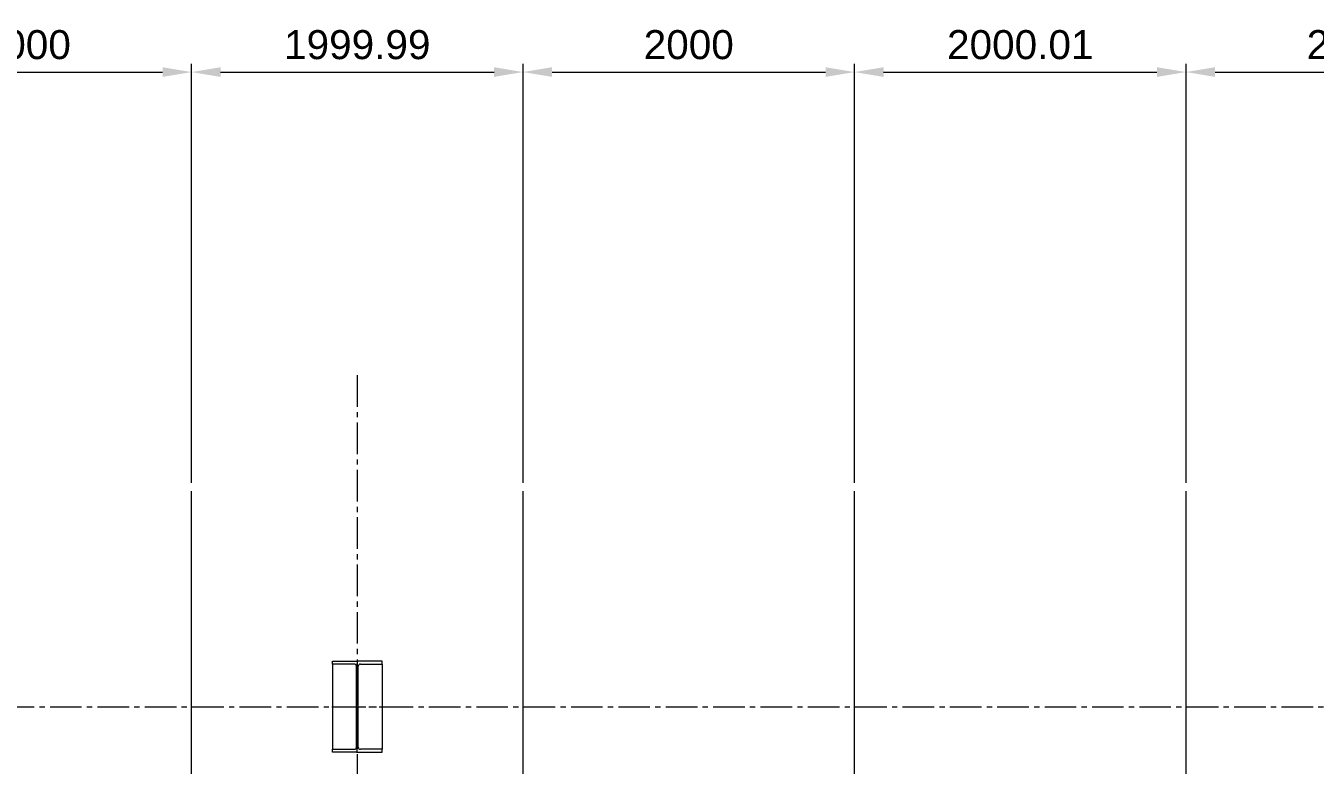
# Model space of a CAD drawing. Header units: millimetres. Extents: x 163705 to 1616509, y 81827 to 302547.
# Drawn here: x 1080985 to 1088765, y 149907 to 154367 of the extents above; entities that cross this region are included whole.
import ezdxf

# ---------------------------------------------------------------- set-up
doc = ezdxf.new("R2010")
doc.units = ezdxf.units.MM
doc.header["$LTSCALE"] = 10
doc.linetypes.add('CENTER2', pattern=[28.575000000000003, 19.05, -3.175, 3.175, -3.175])
for name, color, linetype, lineweight in [('1-中心线', 1, 'CENTER2', 0), ('1-剖面线', 8, 'Continuous', 0), ('1-标注', 3, 'Continuous', 0), ('1-钢构', 6, 'Continuous', 0)]:
    doc.layers.add(name, color=color, linetype=linetype, lineweight=lineweight)
doc.styles.get("Standard").update_dxf_attribs({"font": 'arial.ttf'})
doc.dimstyles.new('AM_GB50$0', dxfattribs={"dimscale": 50, "dimtxt": 3.5, "dimasz": 3.5, "dimexe": 1, "dimexo": 1, "dimgap": 1.5, "dimtad": 1, "dimdsep": 46, "dimtxsty": 'Standard', "dimcen": 0, "dimclrd": 256, "dimclre": 256, "dimclrt": 2, "dimadec": 0, "dimazin": 2, "dimtp": 0.1, "dimtm": 0.1, "dimtfac": 0.71, "dimtdec": 3, "dimtmove": 0, "dimatfit": 3, "dimfxl": 0, "dimlwd": -1, "dimlwe": -1, "dimarcsym": 0})

# ---------------------------------------------------------------- blocks, each defined once
blk = doc.blocks.new('G$CEDFA10A2')
for p, q in [((0, 535), (0, 553)), ((0, 553), (150, 553)), ((300, 553), (150, 553)), ((300, 535), (300, 553)), ((131.5, 535), (0, 535)), ((0, 535), (0, 21)), ((144.5, 34), (144.5, 522)), ((155.5, 34), (155.5, 522)), ((168.5, 535), (300, 535)), ((300, 535), (300, 21)), ((0, 21), (131.5, 21)), ((0, 3), (0, 21)), ((150, 3), (0, 3)), ((150, 3), (300, 3)), ((300, 21), (168.5, 21)), ((300, 3), (300, 21))]:
    blk.add_line(p, q)
for centre, start, end in [((131.5, 522), 0, 90), ((168.5, 522), 90, 180), ((131.5, 34), 270, 0), ((168.5, 34), 180, 270)]:
    blk.add_arc(centre, 13, start, end)
at = {"layer": '1-中心线'}
for p, q in [((150, 0), (149.999999997206, 556)), ((-3, 278), (303, 278))]:
    blk.add_line(p, q, dxfattribs=at)
blk.add_text('HC_SUPERPART', height=0.001).set_placement((150, 3))
blk = doc.blocks.new('*D506')
at = {"layer": '1-标注', "transparency": 16777216}
for p, q in [((1079985.430212252, 151609.6317333492), (1079985.430212252, 154138.1885826529)), ((1081985.430212252, 151609.6317333492), (1081985.430212252, 154138.1885826529)), ((1080160.430212252, 154088.1885826529), (1081810.430212252, 154088.1885826529))]:
    blk.add_line(p, q, dxfattribs=at)
for points in [[(1080160.430212252, 154117.3552493195), (1080160.430212252, 154059.0219159862), (1079985.430212252, 154088.1885826529)], [(1081810.430212252, 154117.3552493195), (1081810.430212252, 154059.0219159862), (1081985.430212252, 154088.1885826529)]]:
    blk.add_solid(points, dxfattribs=at)
at = {"layer": 'Defpoints', "transparency": 16777216}
for p in [(1081985.430212252, 154088.1885826529), (1079985.430212252, 151559.6317333492), (1081985.430212252, 151559.6317333492)]:
    blk.add_point(p, dxfattribs=at)
at = {"layer": '1-标注', "transparency": 16777216, "insert": (1080985.430212252, 154252.5388555042), "char_height": 175, "attachment_point": 5}
blk.add_mtext('2000', dxfattribs=at)
blk = doc.blocks.new('*D507')
at = {"layer": '1-标注', "transparency": 16777216}
for p, q in [((1081985.430212252, 151609.6317333492), (1081985.430212252, 154138.1885826529)), ((1083985.418688663, 151609.6317333492), (1083985.418688663, 154138.1885826529)), ((1082160.430212252, 154088.1885826529), (1083810.418688663, 154088.1885826529))]:
    blk.add_line(p, q, dxfattribs=at)
for points in [[(1082160.430212252, 154117.3552493195), (1082160.430212252, 154059.0219159862), (1081985.430212252, 154088.1885826529)], [(1083810.418688663, 154117.3552493195), (1083810.418688663, 154059.0219159862), (1083985.418688663, 154088.1885826529)]]:
    blk.add_solid(points, dxfattribs=at)
at = {"layer": 'Defpoints', "transparency": 16777216}
for p in [(1083985.418688663, 154088.1885826529), (1081985.430212252, 151559.6317333492), (1083985.418688663, 151559.6317333492)]:
    blk.add_point(p, dxfattribs=at)
at = {"layer": '1-标注', "transparency": 16777216, "insert": (1082985.424450458, 154252.5388555042), "char_height": 175, "attachment_point": 5}
blk.add_mtext('1999.99', dxfattribs=at)
blk = doc.blocks.new('*D508')
at = {"layer": '1-标注', "transparency": 16777216}
for p, q in [((1083985.418688663, 151609.6317333492), (1083985.418688663, 154138.1885826529)), ((1085985.418688663, 151609.6317333492), (1085985.418688663, 154138.1885826529)), ((1084160.418688663, 154088.1885826529), (1085810.418688663, 154088.1885826529))]:
    blk.add_line(p, q, dxfattribs=at)
for points in [[(1084160.418688663, 154117.3552493195), (1084160.418688663, 154059.0219159862), (1083985.418688663, 154088.1885826529)], [(1085810.418688663, 154117.3552493195), (1085810.418688663, 154059.0219159862), (1085985.418688663, 154088.1885826529)]]:
    blk.add_solid(points, dxfattribs=at)
at = {"layer": 'Defpoints', "transparency": 16777216}
for p in [(1085985.418688663, 154088.1885826529), (1083985.418688663, 151559.6317333492), (1085985.418688663, 151559.6317333492)]:
    blk.add_point(p, dxfattribs=at)
at = {"layer": '1-标注', "transparency": 16777216, "insert": (1084985.418688663, 154252.5388555042), "char_height": 175, "attachment_point": 5}
blk.add_mtext('2000', dxfattribs=at)
blk = doc.blocks.new('*D509')
at = {"layer": '1-标注', "transparency": 16777216}
for p, q in [((1085985.418688663, 151609.6317333492), (1085985.418688663, 154138.1885826529)), ((1087985.430212252, 151609.6317333492), (1087985.430212252, 154138.1885826529)), ((1086160.418688663, 154088.1885826529), (1087810.430212252, 154088.1885826529))]:
    blk.add_line(p, q, dxfattribs=at)
for points in [[(1086160.418688663, 154117.3552493195), (1086160.418688663, 154059.0219159862), (1085985.418688663, 154088.1885826529)], [(1087810.430212252, 154117.3552493195), (1087810.430212252, 154059.0219159862), (1087985.430212252, 154088.1885826529)]]:
    blk.add_solid(points, dxfattribs=at)
at = {"layer": 'Defpoints', "transparency": 16777216}
for p in [(1087985.430212252, 154088.1885826529), (1085985.418688663, 151559.6317333492), (1087985.430212252, 151559.6317333492)]:
    blk.add_point(p, dxfattribs=at)
at = {"layer": '1-标注', "transparency": 16777216, "insert": (1086985.424450458, 154252.5388555042), "char_height": 175, "attachment_point": 5}
blk.add_mtext('2000.01', dxfattribs=at)
blk = doc.blocks.new('*D510')
at = {"layer": '1-标注', "transparency": 16777216}
for p, q in [((1087985.430212252, 151609.6317333492), (1087985.430212252, 154138.1885826529)), ((1089985.430212252, 151609.6317333492), (1089985.430212252, 154138.1885826529)), ((1088160.430212252, 154088.1885826529), (1089810.430212252, 154088.1885826529))]:
    blk.add_line(p, q, dxfattribs=at)
for points in [[(1088160.430212252, 154117.3552493195), (1088160.430212252, 154059.0219159862), (1087985.430212252, 154088.1885826529)], [(1089810.430212252, 154117.3552493195), (1089810.430212252, 154059.0219159862), (1089985.430212252, 154088.1885826529)]]:
    blk.add_solid(points, dxfattribs=at)
at = {"layer": 'Defpoints', "transparency": 16777216}
for p in [(1089985.430212252, 154088.1885826529), (1087985.430212252, 151559.6317333492), (1089985.430212252, 151559.6317333492)]:
    blk.add_point(p, dxfattribs=at)
at = {"layer": '1-标注', "transparency": 16777216, "insert": (1088985.430212252, 154252.5388555042), "char_height": 175, "attachment_point": 5}
blk.add_mtext('2000', dxfattribs=at)

msp = doc.modelspace()

# ---------------------------------------------------------------- linework, layer by layer
at = {"layer": '1-中心线'}
for p, q in [((1082985.430212252, 152259.7375426244), (1082985.430212252, 141059.4989849335)), ((1053985.779878024, 150259.6317333492), (1105985.705053746, 150259.6317333492))]:
    msp.add_line(p, q, dxfattribs=at)
at = {"layer": '1-剖面线'}
for p, q in [((1081985.430212252, 141759.6317333492), (1081985.430212252, 151559.6317333492)), ((1083985.418688663, 141759.6317333492), (1083985.418688663, 151559.6317333492)), ((1085985.418688663, 141759.6317333492), (1085985.418688663, 151559.6317333492)), ((1087985.430212252, 141759.6317333492), (1087985.430212252, 151559.6317333492))]:
    msp.add_line(p, q, dxfattribs=at)

# ---------------------------------------------------------------- block references
at = {"layer": '1-钢构'}
msp.add_blockref('G$CEDFA10A2', (1082835.430212251, 149981.6317334982), dxfattribs=at)

# ---------------------------------------------------------------- dimensions: what is measured, and where the dimension line sits
at = {"layer": '1-标注'}
for base, p1, p2, picture, middle in [((1081985.430212252, 154088.1885826529), (1079985.430212252, 151559.6317333492), (1081985.430212252, 151559.6317333492), '*D506', (1080985.430212252, 154252.5388555042)), ((1083985.418688663, 154088.1885826529), (1081985.430212252, 151559.6317333492), (1083985.418688663, 151559.6317333492), '*D507', (1082985.424450458, 154252.5388555042)), ((1085985.418688663, 154088.1885826529), (1083985.418688663, 151559.6317333492), (1085985.418688663, 151559.6317333492), '*D508', (1084985.418688663, 154252.5388555042)), ((1087985.430212252, 154088.1885826529), (1085985.418688663, 151559.6317333492), (1087985.430212252, 151559.6317333492), '*D509', (1086985.424450458, 154252.5388555042)), ((1089985.430212252, 154088.1885826529), (1087985.430212252, 151559.6317333492), (1089985.430212252, 151559.6317333492), '*D510', (1088985.430212252, 154252.5388555042))]:
    dim = msp.add_linear_dim(base=base, p1=p1, p2=p2, dimstyle='AM_GB50$0', override={"dimtmove": 1}, dxfattribs=at)
    dim.commit()
    dim.dimension.update_dxf_attribs({"geometry": picture, "text_midpoint": middle})

doc.saveas('drawing.dxf')
